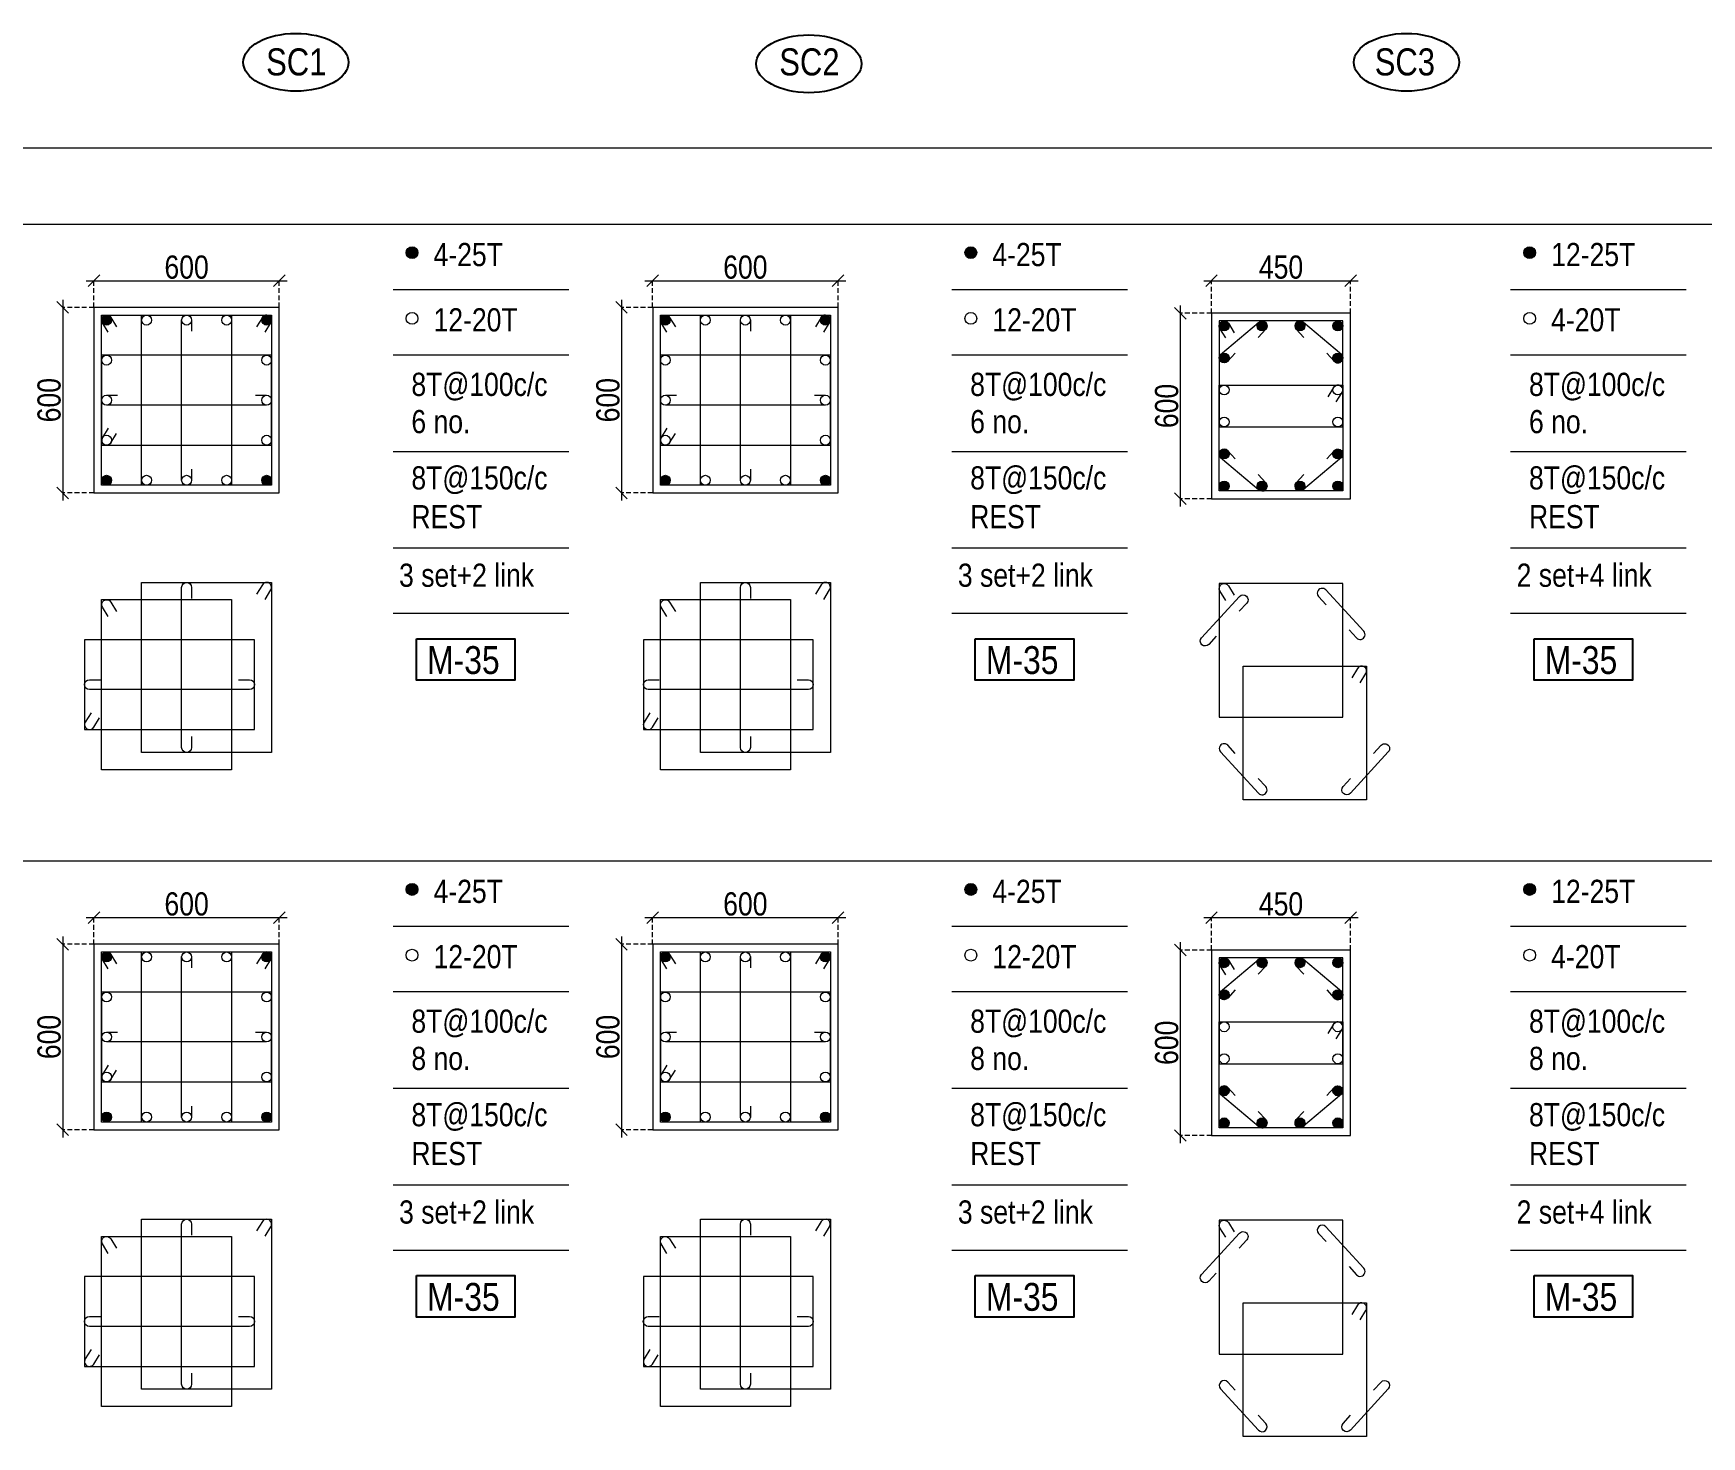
# Model space of a CAD drawing. Header units: millimetres. Extents: x 1112055 to 3390982, y -148532 to 766891.
# Drawn here: x 2084618 to 2106214, y -74561 to -56404 of the extents above; entities that cross this region are included whole.
import ezdxf
from ezdxf.enums import TextEntityAlignment as Align

# ---------------------------------------------------------------- set-up
doc = ezdxf.new("R2010")
doc.units = ezdxf.units.MM
doc.header["$PDMODE"] = 35
doc.header["$PDSIZE"] = -25
doc.linetypes.add('DASHED2', pattern=[0.375, 0.25, -0.125])
doc.linetypes.add('Hidden', pattern=[9.525, 6.35, -3.175])
for name, color, linetype, lineweight in [('B COL. SIZE DIM', 220, 'Continuous', 25), ('B COLSCH', 204, 'Continuous', 20), ('B COLUMN', 1, 'Hidden', 9), ('B STEEL', 34, 'Continuous', 15)]:
    doc.layers.add(name, color=color, linetype=linetype, lineweight=lineweight)
doc.layers.add('B TEXT', color=7, linetype='Continuous')
doc.styles.add('dim inside', font='romans.shx', dxfattribs={"width": 0.8, "height": 125})
doc.styles.add('SWINC', font='swissc.ttf')
doc.dimstyles.new('dim inside', dxfattribs={"dimtxt": 125, "dimasz": 100, "dimexe": 0, "dimexo": 0, "dimgap": 10, "dimtad": 0, "dimdec": 0, "dimzin": 0, "dimdsep": 46, "dimtxsty": 'dim inside', "dimblk": 'SMALL', "dimcen": 0.09, "dimadec": 0, "dimazin": 0, "dimtfac": 1, "dimtdec": 0, "dimtofl": 0, "dimtmove": 0, "dimatfit": 3, "dimfxl": 1, "dimtolj": 1, "dimtzin": 0, "dimarcsym": 2})

# ---------------------------------------------------------------- blocks, each defined once
blk = doc.blocks.new('_Oblique')
at = {"color": 0, "linetype": 'ByBlock', "lineweight": -2}
blk.add_line((-0.5, -0.5), (0.5, 0.5), dxfattribs=at)
blk = doc.blocks.new('*D4047')
at = {"layer": 'B COL. SIZE DIM', "color": 250, "lineweight": 9, "ltscale": 250, "transparency": 16777216}
blk.add_line((2085302, -67845), (2087902, -67845), dxfattribs=at)
at = {"layer": 'B COL. SIZE DIM', "color": 250, "linetype": 'DASHED2', "lineweight": 9, "ltscale": 250, "transparency": 16777216}
for p, q in [((2085402, -68190), (2085402, -67845)), ((2087802, -68190), (2087802, -67845))]:
    blk.add_line(p, q, dxfattribs=at)
at = {"layer": 'Defpoints', "color": 0, "transparency": 16777216}
for p in [(2087802, -67845), (2085402, -68190), (2087802, -68190)]:
    blk.add_point(p, dxfattribs=at)
at = {"layer": 'B COL. SIZE DIM', "color": 250, "lineweight": 9, "transparency": 16777216, "xscale": 150, "yscale": 150, "zscale": 150, "rotation": 180}
blk.add_blockref('_Oblique', (2085402, -67845), dxfattribs=at)
at = {"layer": 'B COL. SIZE DIM', "color": 250, "lineweight": 9, "transparency": 16777216, "xscale": 150, "yscale": 150, "zscale": 150}
blk.add_blockref('_Oblique', (2087802, -67845), dxfattribs=at)
at = {"layer": 'B COL. SIZE DIM', "color": 6, "transparency": 16777216, "insert": (2086602, -67670), "char_height": 300, "attachment_point": 5, "style": 'SWINC'}
blk.add_mtext('\\A1;600', dxfattribs=at)
blk = doc.blocks.new('*D4048')
at = {"layer": 'B COL. SIZE DIM', "color": 250, "lineweight": 9, "ltscale": 250, "transparency": 16777216}
blk.add_line((2084998, -68090), (2084998, -70690), dxfattribs=at)
at = {"layer": 'B COL. SIZE DIM', "color": 250, "linetype": 'DASHED2', "lineweight": 9, "ltscale": 250, "transparency": 16777216}
for p, q in [((2085402, -68190), (2084998, -68190)), ((2085402, -70590), (2084998, -70590))]:
    blk.add_line(p, q, dxfattribs=at)
at = {"layer": 'Defpoints', "color": 0, "transparency": 16777216}
for p in [(2085402, -68190), (2084998, -70590), (2085402, -70590)]:
    blk.add_point(p, dxfattribs=at)
at = {"layer": 'B COL. SIZE DIM', "color": 250, "lineweight": 9, "transparency": 16777216, "xscale": 150, "yscale": 150, "zscale": 150}
for p, rotation in [((2084998, -68190), 90), ((2084998, -70590), 270)]:
    blk.add_blockref('_Oblique', p, dxfattribs=dict(at, rotation=rotation))
at = {"layer": 'B COL. SIZE DIM', "color": 6, "transparency": 16777216, "insert": (2084823, -69390), "char_height": 300, "attachment_point": 5, "rotation": 90, "style": 'SWINC'}
blk.add_mtext('\\A1;600', dxfattribs=at)
blk = doc.blocks.new('*D4049')
at = {"layer": 'B COL. SIZE DIM', "color": 250, "lineweight": 9, "ltscale": 250, "transparency": 16777216}
blk.add_line((2085302, -59605), (2087902, -59605), dxfattribs=at)
at = {"layer": 'B COL. SIZE DIM', "color": 250, "linetype": 'DASHED2', "lineweight": 9, "ltscale": 250, "transparency": 16777216}
for p, q in [((2085402, -59950), (2085402, -59605)), ((2087802, -59950), (2087802, -59605))]:
    blk.add_line(p, q, dxfattribs=at)
at = {"layer": 'Defpoints', "color": 0, "transparency": 16777216}
for p in [(2087802, -59605), (2085402, -59950), (2087802, -59950)]:
    blk.add_point(p, dxfattribs=at)
at = {"layer": 'B COL. SIZE DIM', "color": 250, "lineweight": 9, "transparency": 16777216, "xscale": 150, "yscale": 150, "zscale": 150, "rotation": 180}
blk.add_blockref('_Oblique', (2085402, -59605), dxfattribs=at)
at = {"layer": 'B COL. SIZE DIM', "color": 250, "lineweight": 9, "transparency": 16777216, "xscale": 150, "yscale": 150, "zscale": 150}
blk.add_blockref('_Oblique', (2087802, -59605), dxfattribs=at)
at = {"layer": 'B COL. SIZE DIM', "color": 6, "transparency": 16777216, "insert": (2086602, -59430), "char_height": 300, "attachment_point": 5, "style": 'SWINC'}
blk.add_mtext('\\A1;600', dxfattribs=at)
blk = doc.blocks.new('*D4050')
at = {"layer": 'B COL. SIZE DIM', "color": 250, "lineweight": 9, "ltscale": 250, "transparency": 16777216}
blk.add_line((2084998, -59850), (2084998, -62450), dxfattribs=at)
at = {"layer": 'B COL. SIZE DIM', "color": 250, "linetype": 'DASHED2', "lineweight": 9, "ltscale": 250, "transparency": 16777216}
for p, q in [((2085402, -59950), (2084998, -59950)), ((2085402, -62350), (2084998, -62350))]:
    blk.add_line(p, q, dxfattribs=at)
at = {"layer": 'Defpoints', "color": 0, "transparency": 16777216}
for p in [(2085402, -59950), (2084998, -62350), (2085402, -62350)]:
    blk.add_point(p, dxfattribs=at)
at = {"layer": 'B COL. SIZE DIM', "color": 250, "lineweight": 9, "transparency": 16777216, "xscale": 150, "yscale": 150, "zscale": 150}
for p, rotation in [((2084998, -59950), 90), ((2084998, -62350), 270)]:
    blk.add_blockref('_Oblique', p, dxfattribs=dict(at, rotation=rotation))
at = {"layer": 'B COL. SIZE DIM', "color": 6, "transparency": 16777216, "insert": (2084823, -61150), "char_height": 300, "attachment_point": 5, "rotation": 90, "style": 'SWINC'}
blk.add_mtext('\\A1;600', dxfattribs=at)
blk = doc.blocks.new('*D4055')
at = {"layer": 'B COL. SIZE DIM', "color": 250, "lineweight": 9, "ltscale": 250, "transparency": 16777216}
blk.add_line((2092535, -67845), (2095135, -67845), dxfattribs=at)
at = {"layer": 'B COL. SIZE DIM', "color": 250, "linetype": 'DASHED2', "lineweight": 9, "ltscale": 250, "transparency": 16777216}
for p, q in [((2092635, -68190), (2092635, -67845)), ((2095035, -68190), (2095035, -67845))]:
    blk.add_line(p, q, dxfattribs=at)
at = {"layer": 'Defpoints', "color": 0, "transparency": 16777216}
for p in [(2095035, -67845), (2092635, -68190), (2095035, -68190)]:
    blk.add_point(p, dxfattribs=at)
at = {"layer": 'B COL. SIZE DIM', "color": 250, "lineweight": 9, "transparency": 16777216, "xscale": 150, "yscale": 150, "zscale": 150, "rotation": 180}
blk.add_blockref('_Oblique', (2092635, -67845), dxfattribs=at)
at = {"layer": 'B COL. SIZE DIM', "color": 250, "lineweight": 9, "transparency": 16777216, "xscale": 150, "yscale": 150, "zscale": 150}
blk.add_blockref('_Oblique', (2095035, -67845), dxfattribs=at)
at = {"layer": 'B COL. SIZE DIM', "color": 6, "transparency": 16777216, "insert": (2093835, -67670), "char_height": 300, "attachment_point": 5, "style": 'SWINC'}
blk.add_mtext('\\A1;600', dxfattribs=at)
blk = doc.blocks.new('*D4056')
at = {"layer": 'B COL. SIZE DIM', "color": 250, "lineweight": 9, "ltscale": 250, "transparency": 16777216}
blk.add_line((2092232, -68090), (2092232, -70690), dxfattribs=at)
at = {"layer": 'B COL. SIZE DIM', "color": 250, "linetype": 'DASHED2', "lineweight": 9, "ltscale": 250, "transparency": 16777216}
for p, q in [((2092635, -68190), (2092232, -68190)), ((2092635, -70590), (2092232, -70590))]:
    blk.add_line(p, q, dxfattribs=at)
at = {"layer": 'Defpoints', "color": 0, "transparency": 16777216}
for p in [(2092635, -68190), (2092232, -70590), (2092635, -70590)]:
    blk.add_point(p, dxfattribs=at)
at = {"layer": 'B COL. SIZE DIM', "color": 250, "lineweight": 9, "transparency": 16777216, "xscale": 150, "yscale": 150, "zscale": 150}
for p, rotation in [((2092232, -68190), 90), ((2092232, -70590), 270)]:
    blk.add_blockref('_Oblique', p, dxfattribs=dict(at, rotation=rotation))
at = {"layer": 'B COL. SIZE DIM', "color": 6, "transparency": 16777216, "insert": (2092057, -69390), "char_height": 300, "attachment_point": 5, "rotation": 90, "style": 'SWINC'}
blk.add_mtext('\\A1;600', dxfattribs=at)
blk = doc.blocks.new('*D4057')
at = {"layer": 'B COL. SIZE DIM', "color": 250, "lineweight": 9, "ltscale": 250, "transparency": 16777216}
blk.add_line((2092535, -59605), (2095135, -59605), dxfattribs=at)
at = {"layer": 'B COL. SIZE DIM', "color": 250, "linetype": 'DASHED2', "lineweight": 9, "ltscale": 250, "transparency": 16777216}
for p, q in [((2092635, -59950), (2092635, -59605)), ((2095035, -59950), (2095035, -59605))]:
    blk.add_line(p, q, dxfattribs=at)
at = {"layer": 'Defpoints', "color": 0, "transparency": 16777216}
for p in [(2095035, -59605), (2092635, -59950), (2095035, -59950)]:
    blk.add_point(p, dxfattribs=at)
at = {"layer": 'B COL. SIZE DIM', "color": 250, "lineweight": 9, "transparency": 16777216, "xscale": 150, "yscale": 150, "zscale": 150, "rotation": 180}
blk.add_blockref('_Oblique', (2092635, -59605), dxfattribs=at)
at = {"layer": 'B COL. SIZE DIM', "color": 250, "lineweight": 9, "transparency": 16777216, "xscale": 150, "yscale": 150, "zscale": 150}
blk.add_blockref('_Oblique', (2095035, -59605), dxfattribs=at)
at = {"layer": 'B COL. SIZE DIM', "color": 6, "transparency": 16777216, "insert": (2093835, -59430), "char_height": 300, "attachment_point": 5, "style": 'SWINC'}
blk.add_mtext('\\A1;600', dxfattribs=at)
blk = doc.blocks.new('*D4058')
at = {"layer": 'B COL. SIZE DIM', "color": 250, "lineweight": 9, "ltscale": 250, "transparency": 16777216}
blk.add_line((2092232, -59850), (2092232, -62450), dxfattribs=at)
at = {"layer": 'B COL. SIZE DIM', "color": 250, "linetype": 'DASHED2', "lineweight": 9, "ltscale": 250, "transparency": 16777216}
for p, q in [((2092635, -59950), (2092232, -59950)), ((2092635, -62350), (2092232, -62350))]:
    blk.add_line(p, q, dxfattribs=at)
at = {"layer": 'Defpoints', "color": 0, "transparency": 16777216}
for p in [(2092635, -59950), (2092232, -62350), (2092635, -62350)]:
    blk.add_point(p, dxfattribs=at)
at = {"layer": 'B COL. SIZE DIM', "color": 250, "lineweight": 9, "transparency": 16777216, "xscale": 150, "yscale": 150, "zscale": 150}
for p, rotation in [((2092232, -59950), 90), ((2092232, -62350), 270)]:
    blk.add_blockref('_Oblique', p, dxfattribs=dict(at, rotation=rotation))
at = {"layer": 'B COL. SIZE DIM', "color": 6, "transparency": 16777216, "insert": (2092057, -61150), "char_height": 300, "attachment_point": 5, "rotation": 90, "style": 'SWINC'}
blk.add_mtext('\\A1;600', dxfattribs=at)
blk = doc.blocks.new('*D4063')
at = {"layer": 'B COL. SIZE DIM', "color": 250, "lineweight": 9, "ltscale": 250, "transparency": 16777216}
blk.add_line((2099769, -59605), (2101769, -59605), dxfattribs=at)
at = {"layer": 'B COL. SIZE DIM', "color": 250, "linetype": 'DASHED2', "lineweight": 9, "ltscale": 250, "transparency": 16777216}
for p, q in [((2099869, -60025), (2099869, -59605)), ((2101669, -60025), (2101669, -59605))]:
    blk.add_line(p, q, dxfattribs=at)
at = {"layer": 'Defpoints', "color": 0, "transparency": 16777216}
for p in [(2101669, -59605), (2099869, -60025), (2101669, -60025)]:
    blk.add_point(p, dxfattribs=at)
at = {"layer": 'B COL. SIZE DIM', "color": 250, "lineweight": 9, "transparency": 16777216, "xscale": 150, "yscale": 150, "zscale": 150, "rotation": 180}
blk.add_blockref('_Oblique', (2099869, -59605), dxfattribs=at)
at = {"layer": 'B COL. SIZE DIM', "color": 250, "lineweight": 9, "transparency": 16777216, "xscale": 150, "yscale": 150, "zscale": 150}
blk.add_blockref('_Oblique', (2101669, -59605), dxfattribs=at)
at = {"layer": 'B COL. SIZE DIM', "color": 6, "transparency": 16777216, "insert": (2100769, -59430), "char_height": 300, "attachment_point": 5, "style": 'SWINC'}
blk.add_mtext('\\A1;450', dxfattribs=at)
blk = doc.blocks.new('*D4064')
at = {"layer": 'B COL. SIZE DIM', "color": 250, "lineweight": 9, "ltscale": 250, "transparency": 16777216}
blk.add_line((2099465, -59925), (2099465, -62525), dxfattribs=at)
at = {"layer": 'B COL. SIZE DIM', "color": 250, "linetype": 'DASHED2', "lineweight": 9, "ltscale": 250, "transparency": 16777216}
for p, q in [((2099869, -60025), (2099465, -60025)), ((2099869, -62425), (2099465, -62425))]:
    blk.add_line(p, q, dxfattribs=at)
at = {"layer": 'Defpoints', "color": 0, "transparency": 16777216}
for p in [(2099869, -60025), (2099465, -62425), (2099869, -62425)]:
    blk.add_point(p, dxfattribs=at)
at = {"layer": 'B COL. SIZE DIM', "color": 250, "lineweight": 9, "transparency": 16777216, "xscale": 150, "yscale": 150, "zscale": 150}
for p, rotation in [((2099465, -60025), 90), ((2099465, -62425), 270)]:
    blk.add_blockref('_Oblique', p, dxfattribs=dict(at, rotation=rotation))
at = {"layer": 'B COL. SIZE DIM', "color": 6, "transparency": 16777216, "insert": (2099290, -61225), "char_height": 300, "attachment_point": 5, "rotation": 90, "style": 'SWINC'}
blk.add_mtext('\\A1;600', dxfattribs=at)
blk = doc.blocks.new('*D4065')
at = {"layer": 'B COL. SIZE DIM', "color": 250, "lineweight": 9, "ltscale": 250, "transparency": 16777216}
blk.add_line((2099769, -67845), (2101769, -67845), dxfattribs=at)
at = {"layer": 'B COL. SIZE DIM', "color": 250, "linetype": 'DASHED2', "lineweight": 9, "ltscale": 250, "transparency": 16777216}
for p, q in [((2099869, -68265), (2099869, -67845)), ((2101669, -68265), (2101669, -67845))]:
    blk.add_line(p, q, dxfattribs=at)
at = {"layer": 'Defpoints', "color": 0, "transparency": 16777216}
for p in [(2101669, -67845), (2099869, -68265), (2101669, -68265)]:
    blk.add_point(p, dxfattribs=at)
at = {"layer": 'B COL. SIZE DIM', "color": 250, "lineweight": 9, "transparency": 16777216, "xscale": 150, "yscale": 150, "zscale": 150, "rotation": 180}
blk.add_blockref('_Oblique', (2099869, -67845), dxfattribs=at)
at = {"layer": 'B COL. SIZE DIM', "color": 250, "lineweight": 9, "transparency": 16777216, "xscale": 150, "yscale": 150, "zscale": 150}
blk.add_blockref('_Oblique', (2101669, -67845), dxfattribs=at)
at = {"layer": 'B COL. SIZE DIM', "color": 6, "transparency": 16777216, "insert": (2100769, -67670), "char_height": 300, "attachment_point": 5, "style": 'SWINC'}
blk.add_mtext('\\A1;450', dxfattribs=at)
blk = doc.blocks.new('*D4066')
at = {"layer": 'B COL. SIZE DIM', "color": 250, "lineweight": 9, "ltscale": 250, "transparency": 16777216}
blk.add_line((2099465, -68165), (2099465, -70765), dxfattribs=at)
at = {"layer": 'B COL. SIZE DIM', "color": 250, "linetype": 'DASHED2', "lineweight": 9, "ltscale": 250, "transparency": 16777216}
for p, q in [((2099869, -68265), (2099465, -68265)), ((2099869, -70665), (2099465, -70665))]:
    blk.add_line(p, q, dxfattribs=at)
at = {"layer": 'Defpoints', "color": 0, "transparency": 16777216}
for p in [(2099869, -68265), (2099465, -70665), (2099869, -70665)]:
    blk.add_point(p, dxfattribs=at)
at = {"layer": 'B COL. SIZE DIM', "color": 250, "lineweight": 9, "transparency": 16777216, "xscale": 150, "yscale": 150, "zscale": 150}
for p, rotation in [((2099465, -68265), 90), ((2099465, -70665), 270)]:
    blk.add_blockref('_Oblique', p, dxfattribs=dict(at, rotation=rotation))
at = {"layer": 'B COL. SIZE DIM', "color": 6, "transparency": 16777216, "insert": (2099290, -69465), "char_height": 300, "attachment_point": 5, "rotation": 90, "style": 'SWINC'}
blk.add_mtext('\\A1;600', dxfattribs=at)

msp = doc.modelspace()

# ---------------------------------------------------------------- hatches: boundary and pattern name
at = {"layer": 'B STEEL', "lineweight": 9, "ltscale": 0.5}
h = msp.add_hatch(color=34, dxfattribs=at)
edge = h.paths.add_edge_path()
edge.add_arc((2089520.3, -59241), 76.8, 0, 360)
h = msp.add_hatch(color=34, dxfattribs=at)
edge = h.paths.add_edge_path()
edge.add_arc((2096753.8, -59241), 76.8, 0, 360)
h = msp.add_hatch(color=34, dxfattribs=at)
edge = h.paths.add_edge_path()
edge.add_arc((2103987.4, -59241), 76.8, 0, 360)
h = msp.add_hatch(color=34, dxfattribs=at)
edge = h.paths.add_edge_path()
edge.add_arc((2085565.9, -60114.2), 64, 0, 360)
h = msp.add_hatch(color=34, dxfattribs=at)
edge = h.paths.add_edge_path()
edge.add_arc((2087637.9, -60114.2), 64, 180, 540, ccw=False)
h = msp.add_hatch(color=34, dxfattribs=at)
edge = h.paths.add_edge_path()
edge.add_arc((2092799.5, -60114.2), 64, 0, 360)
h = msp.add_hatch(color=34, dxfattribs=at)
edge = h.paths.add_edge_path()
edge.add_arc((2094871.4, -60114.2), 64, 180, 540, ccw=False)
h = msp.add_hatch(color=34, dxfattribs=at)
edge = h.paths.add_edge_path()
edge.add_arc((2100033, -60189.2), 64, 0, 360)
h = msp.add_hatch(color=34, dxfattribs=at)
edge = h.paths.add_edge_path()
edge.add_arc((2100523.7, -60189.2), 64, 180, 540, ccw=False)
h = msp.add_hatch(color=34, dxfattribs=at)
edge = h.paths.add_edge_path()
edge.add_arc((2101014.3, -60189.2), 64, 180, 540, ccw=False)
h = msp.add_hatch(color=34, dxfattribs=at)
edge = h.paths.add_edge_path()
edge.add_arc((2101505, -60189.2), 64, 180, 540, ccw=False)
at = {"layer": 'B STEEL', "lineweight": 30}
h = msp.add_hatch(color=34, dxfattribs=at)
edge = h.paths.add_edge_path()
edge.add_arc((2100033, -60603.6), 64, 0, 360)
h = msp.add_hatch(color=34, dxfattribs=at)
edge = h.paths.add_edge_path()
edge.add_arc((2101505, -60603.6), 64, 0, 360)
h = msp.add_hatch(color=34, dxfattribs=at)
edge = h.paths.add_edge_path()
edge.add_arc((2100033, -61846.7), 64, 0, 360)
h = msp.add_hatch(color=34, dxfattribs=at)
edge = h.paths.add_edge_path()
edge.add_arc((2101505, -61846.7), 64, 0, 360)
at = {"layer": 'B STEEL', "lineweight": 9, "ltscale": 0.5}
h = msp.add_hatch(color=34, dxfattribs=at)
edge = h.paths.add_edge_path()
edge.add_arc((2085565.9, -62186.1), 64, 0, 360, ccw=False)
h = msp.add_hatch(color=34, dxfattribs=at)
edge = h.paths.add_edge_path()
edge.add_arc((2087637.9, -62186.1), 64, -180, 180)
h = msp.add_hatch(color=34, dxfattribs=at)
edge = h.paths.add_edge_path()
edge.add_arc((2092799.5, -62186.1), 64, 0, 360, ccw=False)
h = msp.add_hatch(color=34, dxfattribs=at)
edge = h.paths.add_edge_path()
edge.add_arc((2094871.4, -62186.1), 64, -180, 180)
h = msp.add_hatch(color=34, dxfattribs=at)
edge = h.paths.add_edge_path()
edge.add_arc((2100033, -62261.1), 64, 0, 360, ccw=False)
h = msp.add_hatch(color=34, dxfattribs=at)
edge = h.paths.add_edge_path()
edge.add_arc((2100523.7, -62261.1), 64, -180, 180)
h = msp.add_hatch(color=34, dxfattribs=at)
edge = h.paths.add_edge_path()
edge.add_arc((2101014.3, -62261.1), 64, -180, 180)
h = msp.add_hatch(color=34, dxfattribs=at)
edge = h.paths.add_edge_path()
edge.add_arc((2101505, -62261.1), 64, -180, 180)
h = msp.add_hatch(color=34, dxfattribs=at)
edge = h.paths.add_edge_path()
edge.add_arc((2089520.3, -67480.8), 76.8, 0, 360)
h = msp.add_hatch(color=34, dxfattribs=at)
edge = h.paths.add_edge_path()
edge.add_arc((2096753.8, -67480.8), 76.8, 0, 360)
h = msp.add_hatch(color=34, dxfattribs=at)
edge = h.paths.add_edge_path()
edge.add_arc((2103987.4, -67480.8), 76.8, 0, 360)
h = msp.add_hatch(color=34, dxfattribs=at)
edge = h.paths.add_edge_path()
edge.add_arc((2085565.9, -68354), 64, 0, 360)
h = msp.add_hatch(color=34, dxfattribs=at)
edge = h.paths.add_edge_path()
edge.add_arc((2087637.9, -68354), 64, 180, 540, ccw=False)
h = msp.add_hatch(color=34, dxfattribs=at)
edge = h.paths.add_edge_path()
edge.add_arc((2092799.5, -68354), 64, 0, 360)
h = msp.add_hatch(color=34, dxfattribs=at)
edge = h.paths.add_edge_path()
edge.add_arc((2094871.4, -68354), 64, 180, 540, ccw=False)
h = msp.add_hatch(color=34, dxfattribs=at)
edge = h.paths.add_edge_path()
edge.add_arc((2100033, -68429), 64, 0, 360)
h = msp.add_hatch(color=34, dxfattribs=at)
edge = h.paths.add_edge_path()
edge.add_arc((2100523.7, -68429), 64, 180, 540, ccw=False)
h = msp.add_hatch(color=34, dxfattribs=at)
edge = h.paths.add_edge_path()
edge.add_arc((2101014.3, -68429), 64, 180, 540, ccw=False)
h = msp.add_hatch(color=34, dxfattribs=at)
edge = h.paths.add_edge_path()
edge.add_arc((2101505, -68429), 64, 180, 540, ccw=False)
at = {"layer": 'B STEEL', "lineweight": 30}
h = msp.add_hatch(color=34, dxfattribs=at)
edge = h.paths.add_edge_path()
edge.add_arc((2100033, -68843.4), 64, 0, 360)
h = msp.add_hatch(color=34, dxfattribs=at)
edge = h.paths.add_edge_path()
edge.add_arc((2101505, -68843.4), 64, 0, 360)
h = msp.add_hatch(color=34, dxfattribs=at)
edge = h.paths.add_edge_path()
edge.add_arc((2100033, -70086.6), 64, 0, 360)
h = msp.add_hatch(color=34, dxfattribs=at)
edge = h.paths.add_edge_path()
edge.add_arc((2101505, -70086.6), 64, 0, 360)
at = {"layer": 'B STEEL', "lineweight": 9, "ltscale": 0.5}
h = msp.add_hatch(color=34, dxfattribs=at)
edge = h.paths.add_edge_path()
edge.add_arc((2085565.9, -70426), 64, 0, 360, ccw=False)
h = msp.add_hatch(color=34, dxfattribs=at)
edge = h.paths.add_edge_path()
edge.add_arc((2087637.9, -70426), 64, -180, 180)
h = msp.add_hatch(color=34, dxfattribs=at)
edge = h.paths.add_edge_path()
edge.add_arc((2092799.5, -70426), 64, 0, 360, ccw=False)
h = msp.add_hatch(color=34, dxfattribs=at)
edge = h.paths.add_edge_path()
edge.add_arc((2094871.4, -70426), 64, -180, 180)
h = msp.add_hatch(color=34, dxfattribs=at)
edge = h.paths.add_edge_path()
edge.add_arc((2100033, -70501), 64, 0, 360, ccw=False)
h = msp.add_hatch(color=34, dxfattribs=at)
edge = h.paths.add_edge_path()
edge.add_arc((2100523.7, -70501), 64, -180, 180)
h = msp.add_hatch(color=34, dxfattribs=at)
edge = h.paths.add_edge_path()
edge.add_arc((2101014.3, -70501), 64, -180, 180)
h = msp.add_hatch(color=34, dxfattribs=at)
edge = h.paths.add_edge_path()
edge.add_arc((2101505, -70501), 64, -180, 180)

# ---------------------------------------------------------------- linework, layer by layer
at = {"layer": 'B COLSCH', "color": 250, "lineweight": 0}
for p, q in [((2079654.2, -57885.5), (2221752.2, -57885.5)), ((2079654.2, -58872.7), (2221752.2, -58872.7)), ((2089274, -59717.7), (2091548.4, -59717.7)), ((2096507.5, -59717.7), (2098781.9, -59717.7)), ((2103741.1, -59717.7), (2106015.5, -59717.7)), ((2089274, -60562.7), (2091548.4, -60562.7)), ((2096507.5, -60562.7), (2098781.9, -60562.7)), ((2103741.1, -60562.7), (2106015.5, -60562.7)), ((2089274, -61812.4), (2091548.4, -61812.4)), ((2096507.5, -61812.4), (2098781.9, -61812.4)), ((2103741.1, -61812.4), (2106015.5, -61812.4)), ((2089274, -63062.2), (2091548.4, -63062.2)), ((2096507.5, -63062.2), (2098781.9, -63062.2)), ((2103741.1, -63062.2), (2106015.5, -63062.2)), ((2089274, -63907.2), (2091548.4, -63907.2)), ((2096507.5, -63907.2), (2098781.9, -63907.2)), ((2103741.1, -63907.2), (2106015.5, -63907.2)), ((2079654.2, -67112.5), (2221752.2, -67112.5)), ((2089274, -67957.5), (2091548.4, -67957.5)), ((2096507.5, -67957.5), (2098781.9, -67957.5)), ((2103741.1, -67957.5), (2106015.5, -67957.5)), ((2089274, -68802.5), (2091548.4, -68802.5)), ((2096507.5, -68802.5), (2098781.9, -68802.5)), ((2103741.1, -68802.5), (2106015.5, -68802.5)), ((2089274, -70052.3), (2091548.4, -70052.3)), ((2096507.5, -70052.3), (2098781.9, -70052.3)), ((2103741.1, -70052.3), (2106015.5, -70052.3)), ((2089274, -71302.1), (2091548.4, -71302.1)), ((2096507.5, -71302.1), (2098781.9, -71302.1)), ((2103741.1, -71302.1), (2106015.5, -71302.1)), ((2089274, -72147), (2091548.4, -72147)), ((2096507.5, -72147), (2098781.9, -72147)), ((2103741.1, -72147), (2106015.5, -72147))]:
    msp.add_line(p, q, dxfattribs=at)
at = {"layer": 'B COLUMN', "color": 1, "linetype": 'ByBlock', "lineweight": 20}
for points in [[(2085401.9, -62350.1), (2087801.9, -62350.1), (2087801.9, -59950.1), (2085401.9, -59950.1)], [(2092635.4, -62350.1), (2095035.4, -62350.1), (2095035.4, -59950.1), (2092635.4, -59950.1)], [(2099869, -62425.1), (2101669, -62425.1), (2101669, -60025.1), (2099869, -60025.1)], [(2085401.9, -70590), (2087801.9, -70590), (2087801.9, -68190), (2085401.9, -68190)], [(2092635.4, -70590), (2095035.4, -70590), (2095035.4, -68190), (2092635.4, -68190)], [(2099869, -70665), (2101669, -70665), (2101669, -68265), (2099869, -68265)]]:
    msp.add_lwpolyline(points, close=True, dxfattribs=at)
at = {"layer": 'B STEEL', "color": 34, "lineweight": 9, "ltscale": 0.5}
for points in [[(2085586.2, -60269.2), (2085511.4, -60147.7, -1), (2085620.4, -60080.6), (2085695.2, -60202.1)], [(2086665.9, -62043.5), (2086665.9, -62186.1, -1), (2086537.9, -62186.1), (2086537.9, -60114.2, -1), (2086665.9, -60114.2), (2086665.9, -60256.8)], [(2087617.6, -60269.2), (2087692.4, -60147.7, 1), (2087583.3, -60080.6), (2087508.6, -60202.1)], [(2092819.7, -60269.2), (2092744.9, -60147.7, -1), (2092854, -60080.6), (2092928.7, -60202.1)], [(2093899.5, -62043.5), (2093899.5, -62186.1, -1), (2093771.4, -62186.1), (2093771.4, -60114.2, -1), (2093899.5, -60114.2), (2093899.5, -60256.8)], [(2094851.2, -60269.2), (2094925.9, -60147.7, 1), (2094816.9, -60080.6), (2094742.1, -60202.1)], [(2100053.2, -60344.2), (2099978.5, -60222.7, -1), (2100087.5, -60155.6), (2100162.3, -60277.1)], [(2100176.6, -60541.8), (2100080.2, -60646.9, -1), (2099985.8, -60560.3), (2100476.5, -60145.9, -1), (2100570.8, -60232.5), (2100474.3, -60337.5)], [(2101361.3, -60541.8), (2101457.8, -60646.9, 1), (2101552.1, -60560.3), (2101061.5, -60145.9, 1), (2100967.1, -60232.5), (2101063.6, -60337.5)], [(2087495.2, -61086.1), (2087637.9, -61086.1, -1), (2087637.9, -61214.2), (2085565.9, -61214.2, -1), (2085565.9, -61086.1), (2085708.6, -61086.1)], [(2094728.8, -61086.1), (2094871.4, -61086.1, -1), (2094871.4, -61214.2), (2092799.5, -61214.2, -1), (2092799.5, -61086.1), (2092942.1, -61086.1)], [(2101484.7, -61173), (2101559.5, -61051.5, 1), (2101450.4, -60984.4), (2101375.7, -61105.9)], [(2085586.2, -61513.1), (2085511.4, -61634.6, 1), (2085620.4, -61701.7), (2085695.2, -61580.2)], [(2092819.7, -61513.1), (2092744.9, -61634.6, 1), (2092854, -61701.7), (2092928.7, -61580.2)], [(2100176.6, -61908.5), (2100080.2, -61803.4, 1), (2099985.8, -61890), (2100476.5, -62304.4, 1), (2100570.8, -62217.8), (2100474.3, -62112.8)], [(2101361.3, -61908.5), (2101457.8, -61803.4, -1), (2101552.1, -61890), (2101061.5, -62304.4, -1), (2100967.1, -62217.8), (2101063.6, -62112.8)], [(2086665.9, -65501.3), (2086665.9, -65643.9, -1), (2086537.9, -65643.9), (2086537.9, -63571.9, -1), (2086665.9, -63571.9), (2086665.9, -63714.6)], [(2087617.6, -63727), (2087692.4, -63605.5, 1), (2087583.3, -63538.4), (2087508.6, -63659.9)], [(2093899.5, -65501.3), (2093899.5, -65643.9, -1), (2093771.4, -65643.9), (2093771.4, -63571.9, -1), (2093899.5, -63571.9), (2093899.5, -63714.6)], [(2094851.2, -63727), (2094925.9, -63605.5, 1), (2094816.9, -63538.4), (2094742.1, -63659.9)], [(2099931.3, -64204.9), (2099834.8, -64310, -1), (2099740.5, -64223.4), (2100231.2, -63689, -1), (2100325.5, -63775.6), (2100229, -63880.7)], [(2100053.2, -63740), (2099978.5, -63618.6, -1), (2100087.5, -63551.5), (2100162.3, -63672.9)], [(2101649.1, -64121.3), (2101745.5, -64226.4, 1), (2101839.9, -64139.8), (2101349.2, -63605.4, 1), (2101254.9, -63692), (2101351.4, -63797)], [(2085586.2, -63950.1), (2085511.4, -63828.6, -1), (2085620.4, -63761.5), (2085695.2, -63882.9)], [(2092819.7, -63950.1), (2092744.9, -63828.6, -1), (2092854, -63761.5), (2092928.7, -63882.9)], [(2087273.9, -64767), (2087416.6, -64767, -1), (2087416.6, -64895), (2085344.6, -64895, -1), (2085344.6, -64767), (2085487.3, -64767)], [(2094507.5, -64767), (2094650.1, -64767, -1), (2094650.1, -64895), (2092578.2, -64895, -1), (2092578.2, -64767), (2092720.8, -64767)], [(2101793.3, -64808.8), (2101868, -64687.3, 1), (2101759, -64620.2), (2101684.2, -64741.7)], [(2085364.9, -65194), (2085290.1, -65315.4, 1), (2085399.1, -65382.5), (2085473.9, -65261.1)], [(2092598.4, -65194), (2092523.6, -65315.4, 1), (2092632.7, -65382.5), (2092707.5, -65261.1)], [(2100176.6, -65720.7), (2100080.2, -65615.6, 1), (2099985.8, -65702.2), (2100476.5, -66236.6, 1), (2100570.8, -66150), (2100474.3, -66044.9)], [(2101966.8, -65720.7), (2102063.3, -65615.6, -1), (2102157.6, -65702.2), (2101667, -66236.6, -1), (2101572.7, -66150), (2101669.1, -66044.9)], [(2085586.2, -68509), (2085511.4, -68387.6, -1), (2085620.4, -68320.5), (2085695.2, -68441.9)], [(2086665.9, -70283.3), (2086665.9, -70426, -1), (2086537.9, -70426), (2086537.9, -68354, -1), (2086665.9, -68354), (2086665.9, -68496.7)], [(2087617.6, -68509), (2087692.4, -68387.6, 1), (2087583.3, -68320.5), (2087508.6, -68441.9)], [(2092819.7, -68509), (2092744.9, -68387.6, -1), (2092854, -68320.5), (2092928.7, -68441.9)], [(2093899.5, -70283.3), (2093899.5, -70426, -1), (2093771.4, -70426), (2093771.4, -68354, -1), (2093899.5, -68354), (2093899.5, -68496.7)], [(2094851.2, -68509), (2094925.9, -68387.6, 1), (2094816.9, -68320.5), (2094742.1, -68441.9)], [(2100053.2, -68584), (2099978.5, -68462.6, -1), (2100087.5, -68395.5), (2100162.3, -68516.9)], [(2100176.6, -68781.6), (2100080.2, -68886.7, -1), (2099985.8, -68800.1), (2100476.5, -68385.7, -1), (2100570.8, -68472.3), (2100474.3, -68577.4)], [(2101361.3, -68781.6), (2101457.8, -68886.7, 1), (2101552.1, -68800.1), (2101061.5, -68385.7, 1), (2100967.1, -68472.3), (2101063.6, -68577.4)], [(2101484.7, -69412.8), (2101559.5, -69291.4, 1), (2101450.4, -69224.2), (2101375.7, -69345.7)], [(2087495.2, -69326), (2087637.9, -69326, -1), (2087637.9, -69454), (2085565.9, -69454, -1), (2085565.9, -69326), (2085708.6, -69326)], [(2094728.8, -69326), (2094871.4, -69326, -1), (2094871.4, -69454), (2092799.5, -69454, -1), (2092799.5, -69326), (2092942.1, -69326)], [(2085586.2, -69752.9), (2085511.4, -69874.4, 1), (2085620.4, -69941.5), (2085695.2, -69820.1)], [(2092819.7, -69752.9), (2092744.9, -69874.4, 1), (2092854, -69941.5), (2092928.7, -69820.1)], [(2100176.6, -70148.4), (2100080.2, -70043.3, 1), (2099985.8, -70129.9), (2100476.5, -70544.3, 1), (2100570.8, -70457.7), (2100474.3, -70352.6)], [(2101361.3, -70148.4), (2101457.8, -70043.3, -1), (2101552.1, -70129.9), (2101061.5, -70544.3, -1), (2100967.1, -70457.7), (2101063.6, -70352.6)], [(2086665.9, -73741.1), (2086665.9, -73883.7, -1), (2086537.9, -73883.7), (2086537.9, -71811.8, -1), (2086665.9, -71811.8), (2086665.9, -71954.4)], [(2087617.6, -71966.8), (2087692.4, -71845.3, 1), (2087583.3, -71778.2), (2087508.6, -71899.7)], [(2093899.5, -73741.1), (2093899.5, -73883.7, -1), (2093771.4, -73883.7), (2093771.4, -71811.8, -1), (2093899.5, -71811.8), (2093899.5, -71954.4)], [(2094851.2, -71966.8), (2094925.9, -71845.3, 1), (2094816.9, -71778.2), (2094742.1, -71899.7)], [(2099931.3, -72444.8), (2099834.8, -72549.9, -1), (2099740.5, -72463.3), (2100231.2, -71928.9, -1), (2100325.5, -72015.5), (2100229, -72120.5)], [(2100053.2, -71979.9), (2099978.5, -71858.4, -1), (2100087.5, -71791.3), (2100162.3, -71912.8)], [(2101649.1, -72361.1), (2101745.5, -72466.2, 1), (2101839.9, -72379.6), (2101349.2, -71845.2, 1), (2101254.9, -71931.8), (2101351.4, -72036.9)], [(2085586.2, -72189.9), (2085511.4, -72068.4, -1), (2085620.4, -72001.3), (2085695.2, -72122.8)], [(2092819.7, -72189.9), (2092744.9, -72068.4, -1), (2092854, -72001.3), (2092928.7, -72122.8)], [(2101793.3, -73048.7), (2101868, -72927.2, 1), (2101759, -72860.1), (2101684.2, -72981.6)], [(2087273.9, -73006.8), (2087416.6, -73006.8, -1), (2087416.6, -73134.9), (2085344.6, -73134.9, -1), (2085344.6, -73006.8), (2085487.3, -73006.8)], [(2094507.5, -73006.8), (2094650.1, -73006.8, -1), (2094650.1, -73134.9), (2092578.2, -73134.9, -1), (2092578.2, -73006.8), (2092720.8, -73006.8)], [(2085364.9, -73433.8), (2085290.1, -73555.3, 1), (2085399.1, -73622.4), (2085473.9, -73500.9)], [(2092598.4, -73433.8), (2092523.6, -73555.3, 1), (2092632.7, -73622.4), (2092707.5, -73500.9)], [(2100176.6, -73960.5), (2100080.2, -73855.5, 1), (2099985.8, -73942.1), (2100476.5, -74476.4, 1), (2100570.8, -74389.9), (2100474.3, -74284.8)], [(2101966.8, -73960.5), (2102063.3, -73855.5, -1), (2102157.6, -73942.1), (2101667, -74476.4, -1), (2101572.7, -74389.9), (2101669.1, -74284.8)]]:
    msp.add_lwpolyline(points, format="xyb", dxfattribs=at)
for points in [[(2087183.9, -60050.1), (2087183.9, -62250.1), (2085501.9, -62250.1), (2085501.9, -60050.1)], [(2087701.9, -60050.1), (2087701.9, -62250.1), (2086019.9, -62250.1), (2086019.9, -60050.1)], [(2094417.4, -60050.1), (2094417.4, -62250.1), (2092735.4, -62250.1), (2092735.4, -60050.1)], [(2094935.4, -60050.1), (2094935.4, -62250.1), (2093253.4, -62250.1), (2093253.4, -60050.1)], [(2099969, -61496.4), (2101569, -61496.4), (2101569, -60125.1), (2099969, -60125.1)], [(2085501.9, -61732.2), (2087701.9, -61732.2), (2087701.9, -60568.1), (2085501.9, -60568.1)], [(2092735.4, -61732.2), (2094935.4, -61732.2), (2094935.4, -60568.1), (2092735.4, -60568.1)], [(2099969, -60953.9), (2101569, -60953.9), (2101569, -62325.1), (2099969, -62325.1)], [(2087701.9, -63507.9), (2087701.9, -65707.9), (2086019.9, -65707.9), (2086019.9, -63507.9)], [(2094935.4, -63507.9), (2094935.4, -65707.9), (2093253.4, -65707.9), (2093253.4, -63507.9)], [(2099969, -65252.2), (2101569, -65252.2), (2101569, -63521), (2099969, -63521)], [(2087183.9, -63731), (2087183.9, -65931), (2085501.9, -65931), (2085501.9, -63731)], [(2094417.4, -63731), (2094417.4, -65931), (2092735.4, -65931), (2092735.4, -63731)], [(2085280.6, -65413), (2087480.6, -65413), (2087480.6, -64249), (2085280.6, -64249)], [(2092514.2, -65413), (2094714.2, -65413), (2094714.2, -64249), (2092514.2, -64249)], [(2100277.5, -64589.8), (2101877.5, -64589.8), (2101877.5, -66321), (2100277.5, -66321)], [(2087183.9, -68290), (2087183.9, -70490), (2085501.9, -70490), (2085501.9, -68290)], [(2087701.9, -68290), (2087701.9, -70490), (2086019.9, -70490), (2086019.9, -68290)], [(2094417.4, -68290), (2094417.4, -70490), (2092735.4, -70490), (2092735.4, -68290)], [(2094935.4, -68290), (2094935.4, -70490), (2093253.4, -70490), (2093253.4, -68290)], [(2099969, -69736.2), (2101569, -69736.2), (2101569, -68365), (2099969, -68365)], [(2085501.9, -69972), (2087701.9, -69972), (2087701.9, -68808), (2085501.9, -68808)], [(2092735.4, -69972), (2094935.4, -69972), (2094935.4, -68808), (2092735.4, -68808)], [(2099969, -69193.8), (2101569, -69193.8), (2101569, -70565), (2099969, -70565)], [(2087701.9, -71747.8), (2087701.9, -73947.8), (2086019.9, -73947.8), (2086019.9, -71747.8)], [(2094935.4, -71747.8), (2094935.4, -73947.8), (2093253.4, -73947.8), (2093253.4, -71747.8)], [(2099969, -73492.1), (2101569, -73492.1), (2101569, -71760.8), (2099969, -71760.8)], [(2087183.9, -71970.8), (2087183.9, -74170.8), (2085501.9, -74170.8), (2085501.9, -71970.8)], [(2094417.4, -71970.8), (2094417.4, -74170.8), (2092735.4, -74170.8), (2092735.4, -71970.8)], [(2085280.6, -73652.9), (2087480.6, -73652.9), (2087480.6, -72488.8), (2085280.6, -72488.8)], [(2092514.2, -73652.9), (2094714.2, -73652.9), (2094714.2, -72488.8), (2092514.2, -72488.8)], [(2100277.5, -72829.6), (2101877.5, -72829.6), (2101877.5, -74560.8), (2100277.5, -74560.8)]]:
    msp.add_lwpolyline(points, close=True, dxfattribs=at)
for centre, radius in [((2089520.3, -59241), 76.8), ((2096753.8, -59241), 76.8), ((2103987.4, -59241), 76.8), ((2089520.3, -60091.3), 76.8), ((2096753.8, -60091.3), 76.8), ((2103987.4, -60091.3), 76.8), ((2085565.9, -60114.2), 64), ((2086083.9, -60114.2), 64), ((2086601.9, -60114.2), 64), ((2087119.9, -60114.2), 64), ((2087637.9, -60114.2), 64), ((2092799.5, -60114.2), 64), ((2093317.4, -60114.2), 64), ((2093835.4, -60114.2), 64), ((2094353.4, -60114.2), 64), ((2094871.4, -60114.2), 64), ((2100033, -60189.2), 64), ((2100523.7, -60189.2), 64), ((2101014.3, -60189.2), 64), ((2101505, -60189.2), 64), ((2085565.9, -60632.2), 64), ((2087637.9, -60632.2), 64), ((2092799.5, -60632.2), 64), ((2094871.4, -60632.2), 64), ((2100033, -60603.6), 64), ((2101505, -60603.6), 64), ((2085565.9, -61150.1), 64), ((2087637.9, -61150.1), 64), ((2092799.5, -61150.1), 64), ((2094871.4, -61150.1), 64), ((2100033, -61018), 64), ((2101505, -61018), 64), ((2100033, -61432.3), 64), ((2101505, -61432.3), 64), ((2085565.9, -61668.1), 64), ((2087637.9, -61668.1), 64), ((2092799.5, -61668.1), 64), ((2094871.4, -61668.1), 64), ((2100033, -61846.7), 64), ((2101505, -61846.7), 64), ((2085565.9, -62186.1), 64), ((2086083.9, -62186.1), 64), ((2086601.9, -62186.1), 64), ((2087119.9, -62186.1), 64), ((2087637.9, -62186.1), 64), ((2092799.5, -62186.1), 64), ((2093317.4, -62186.1), 64), ((2093835.4, -62186.1), 64), ((2094353.4, -62186.1), 64), ((2094871.4, -62186.1), 64), ((2100033, -62261.1), 64), ((2100523.7, -62261.1), 64), ((2101014.3, -62261.1), 64), ((2101505, -62261.1), 64), ((2089520.3, -67480.8), 76.8), ((2096753.8, -67480.8), 76.8), ((2103987.4, -67480.8), 76.8), ((2085565.9, -68354), 64), ((2086083.9, -68354), 64), ((2086601.9, -68354), 64), ((2087119.9, -68354), 64), ((2087637.9, -68354), 64), ((2089520.3, -68331.1), 76.8), ((2092799.5, -68354), 64), ((2093317.4, -68354), 64), ((2093835.4, -68354), 64), ((2094353.4, -68354), 64), ((2094871.4, -68354), 64), ((2096753.8, -68331.1), 76.8), ((2100033, -68429), 64), ((2100523.7, -68429), 64), ((2101014.3, -68429), 64), ((2101505, -68429), 64), ((2103987.4, -68331.1), 76.8), ((2085565.9, -68872), 64), ((2087637.9, -68872), 64), ((2092799.5, -68872), 64), ((2094871.4, -68872), 64), ((2100033, -68843.4), 64), ((2101505, -68843.4), 64), ((2100033, -69257.8), 64), ((2101505, -69257.8), 64), ((2085565.9, -69390), 64), ((2087637.9, -69390), 64), ((2092799.5, -69390), 64), ((2094871.4, -69390), 64), ((2100033, -69672.2), 64), ((2101505, -69672.2), 64), ((2085565.9, -69908), 64), ((2087637.9, -69908), 64), ((2092799.5, -69908), 64), ((2094871.4, -69908), 64), ((2100033, -70086.6), 64), ((2101505, -70086.6), 64), ((2085565.9, -70426), 64), ((2086083.9, -70426), 64), ((2086601.9, -70426), 64), ((2087119.9, -70426), 64), ((2087637.9, -70426), 64), ((2092799.5, -70426), 64), ((2093317.4, -70426), 64), ((2093835.4, -70426), 64), ((2094353.4, -70426), 64), ((2094871.4, -70426), 64), ((2100033, -70501), 64), ((2100523.7, -70501), 64), ((2101014.3, -70501), 64), ((2101505, -70501), 64)]:
    msp.add_circle(centre, radius, dxfattribs=at)
at = {"layer": 'B TEXT', "color": 1}
for points in [[(2089577.6, -64236.2), (2090852.2, -64236.2), (2090852.2, -64774.2), (2089577.6, -64774.2)], [(2096811.2, -64236.2), (2098085.8, -64236.2), (2098085.8, -64774.2), (2096811.2, -64774.2)], [(2104044.7, -64236.2), (2105319.3, -64236.2), (2105319.3, -64774.2), (2104044.7, -64774.2)], [(2089577.6, -72476.1), (2090852.2, -72476.1), (2090852.2, -73014.1), (2089577.6, -73014.1)], [(2096811.2, -72476.1), (2098085.8, -72476.1), (2098085.8, -73014.1), (2096811.2, -73014.1)], [(2104044.7, -72476.1), (2105319.3, -72476.1), (2105319.3, -73014.1), (2104044.7, -73014.1)]]:
    msp.add_lwpolyline(points, close=True, dxfattribs=at)
at = {"layer": 'B TEXT', "color": 2}
for centre in [(2088017, -56778), (2094655.9, -56798.1), (2102393.3, -56778.3)]:
    msp.add_ellipse(centre, major_axis=(681.3, 0), ratio=0.5492639, dxfattribs=at)

# ---------------------------------------------------------------- texts
at = {"layer": 'B TEXT', "color": 2, "style": 'SWINC'}
for s, p in [('SC1', (2087631.6, -56947.8)), ('SC2', (2094274.2, -56947.8)), ('SC3', (2101982.3, -56947.8))]:
    msp.add_text(s, height=350, dxfattribs=at).set_placement(p)
at = {"layer": 'B TEXT', "style": 'SWINC'}
for s, p in [('4-25T', (2089798.8, -59415.5)), ('4-25T', (2097032.3, -59415.5)), ('12-25T', (2104265.9, -59415.5)), ('12-20T', (2089798.8, -60260.5)), ('12-20T', (2097032.3, -60260.5)), ('4-20T', (2104265.9, -60260.5)), ('8T@100c/c', (2089511.8, -61095.4)), ('8T@100c/c', (2096745.4, -61095.4)), ('8T@100c/c', (2103978.9, -61095.4)), ('6 no.', (2089511.8, -61577.2)), ('6 no.', (2096745.4, -61577.2)), ('6 no.', (2103978.9, -61577.2)), ('8T@150c/c', (2089511.8, -62305.3)), ('8T@150c/c', (2096745.4, -62305.3)), ('8T@150c/c', (2103978.9, -62305.3)), ('REST', (2089511.8, -62807.7)), ('REST', (2096745.4, -62807.7)), ('REST', (2103978.9, -62807.7)), ('3 set+2 link', (2089352.2, -63564.7)), ('3 set+2 link', (2096585.7, -63564.7)), ('2 set+4 link', (2103819.3, -63564.7)), ('4-25T', (2089798.8, -67655.4)), ('4-25T', (2097032.3, -67655.4)), ('12-25T', (2104265.9, -67655.4)), ('12-20T', (2089798.8, -68500.4)), ('12-20T', (2097032.3, -68500.4)), ('4-20T', (2104265.9, -68500.4)), ('8T@100c/c', (2089511.8, -69335.2)), ('8T@100c/c', (2096745.4, -69335.2)), ('8T@100c/c', (2103978.9, -69335.2)), ('8 no.', (2089511.8, -69817)), ('8 no.', (2096745.4, -69817)), ('8 no.', (2103978.9, -69817)), ('8T@150c/c', (2089511.8, -70545.1)), ('8T@150c/c', (2096745.4, -70545.1)), ('8T@150c/c', (2103978.9, -70545.1)), ('REST', (2089511.8, -71047.5)), ('REST', (2096745.4, -71047.5)), ('REST', (2103978.9, -71047.5)), ('3 set+2 link', (2089352.2, -71804.5)), ('3 set+2 link', (2096585.7, -71804.5)), ('2 set+4 link', (2103819.3, -71804.5))]:
    msp.add_text(s, height=300, dxfattribs=at).set_placement(p)
at = {"layer": 'B TEXT', "color": 1, "style": 'SWINC'}
for p in [(2089715, -64800.8), (2096948.5, -64800.8), (2104182.1, -64800.8), (2089715, -73040.6), (2096948.5, -73040.6), (2104182.1, -73040.6)]:
    msp.add_text('M-35', height=360, dxfattribs=at).set_placement(p, align=Align.BOTTOM_LEFT)

# ---------------------------------------------------------------- dimensions: what is measured, and where the dimension line sits
at = {"layer": 'B COL. SIZE DIM', "color": 250, "ltscale": 250}
for base, p1, p2, picture, middle in [((2087801.9, -59605.2), (2085401.9, -59950.1), (2087801.9, -59950.1), '*D4049', (2086601.9, -59430.2)), ((2095035.4, -59605.2), (2092635.4, -59950.1), (2095035.4, -59950.1), '*D4057', (2093835.4, -59430.2)), ((2101669, -59605.2), (2099869, -60025.1), (2101669, -60025.1), '*D4063', (2100769, -59430.2)), ((2087801.9, -67845), (2085401.9, -68190), (2087801.9, -68190), '*D4047', (2086601.9, -67670)), ((2095035.4, -67845), (2092635.4, -68190), (2095035.4, -68190), '*D4055', (2093835.4, -67670)), ((2101669, -67845), (2099869, -68265), (2101669, -68265), '*D4065', (2100769, -67670))]:
    dim = msp.add_linear_dim(base=base, p1=p1, p2=p2, dimstyle='dim inside', override={"dimtxt": 300, "dimasz": 150, "dimgap": 25, "dimtad": 3, "dimlfac": 0.25, "dimtxsty": 'SWINC', "dimblk1": 'Oblique', "dimblk2": 'Oblique', "dimsah": 1, "dimdle": 100, "dimclrd": 250, "dimclre": 250, "dimclrt": 6, "dimfxl": 1000, "dimlwd": 9, "dimlwe": 9}, dxfattribs=at)
    dim.commit()
    dim.dimension.update_dxf_attribs({"geometry": picture, "text_midpoint": middle})
for base, p1, p2, picture, middle in [((2084998, -62350.1), (2085401.9, -59950.1), (2085401.9, -62350.1), '*D4050', (2084823, -61150.1)), ((2092231.5, -62350.1), (2092635.4, -59950.1), (2092635.4, -62350.1), '*D4058', (2092056.5, -61150.1)), ((2099465.1, -62425.1), (2099869, -60025.1), (2099869, -62425.1), '*D4064', (2099290.1, -61225.1)), ((2084998, -70590), (2085401.9, -68190), (2085401.9, -70590), '*D4048', (2084823, -69390)), ((2092231.5, -70590), (2092635.4, -68190), (2092635.4, -70590), '*D4056', (2092056.5, -69390)), ((2099465.1, -70665), (2099869, -68265), (2099869, -70665), '*D4066', (2099290.1, -69465))]:
    dim = msp.add_linear_dim(base=base, p1=p1, p2=p2, angle=90, dimstyle='dim inside', override={"dimtxt": 300, "dimasz": 150, "dimgap": 25, "dimtad": 3, "dimlfac": 0.25, "dimtxsty": 'SWINC', "dimblk1": 'Oblique', "dimblk2": 'Oblique', "dimsah": 1, "dimdle": 100, "dimclrd": 250, "dimclre": 250, "dimclrt": 6, "dimfxl": 1000, "dimlwd": 9, "dimlwe": 9}, dxfattribs=at)
    dim.commit()
    dim.dimension.update_dxf_attribs({"geometry": picture, "text_midpoint": middle})

doc.saveas('drawing.dxf')
